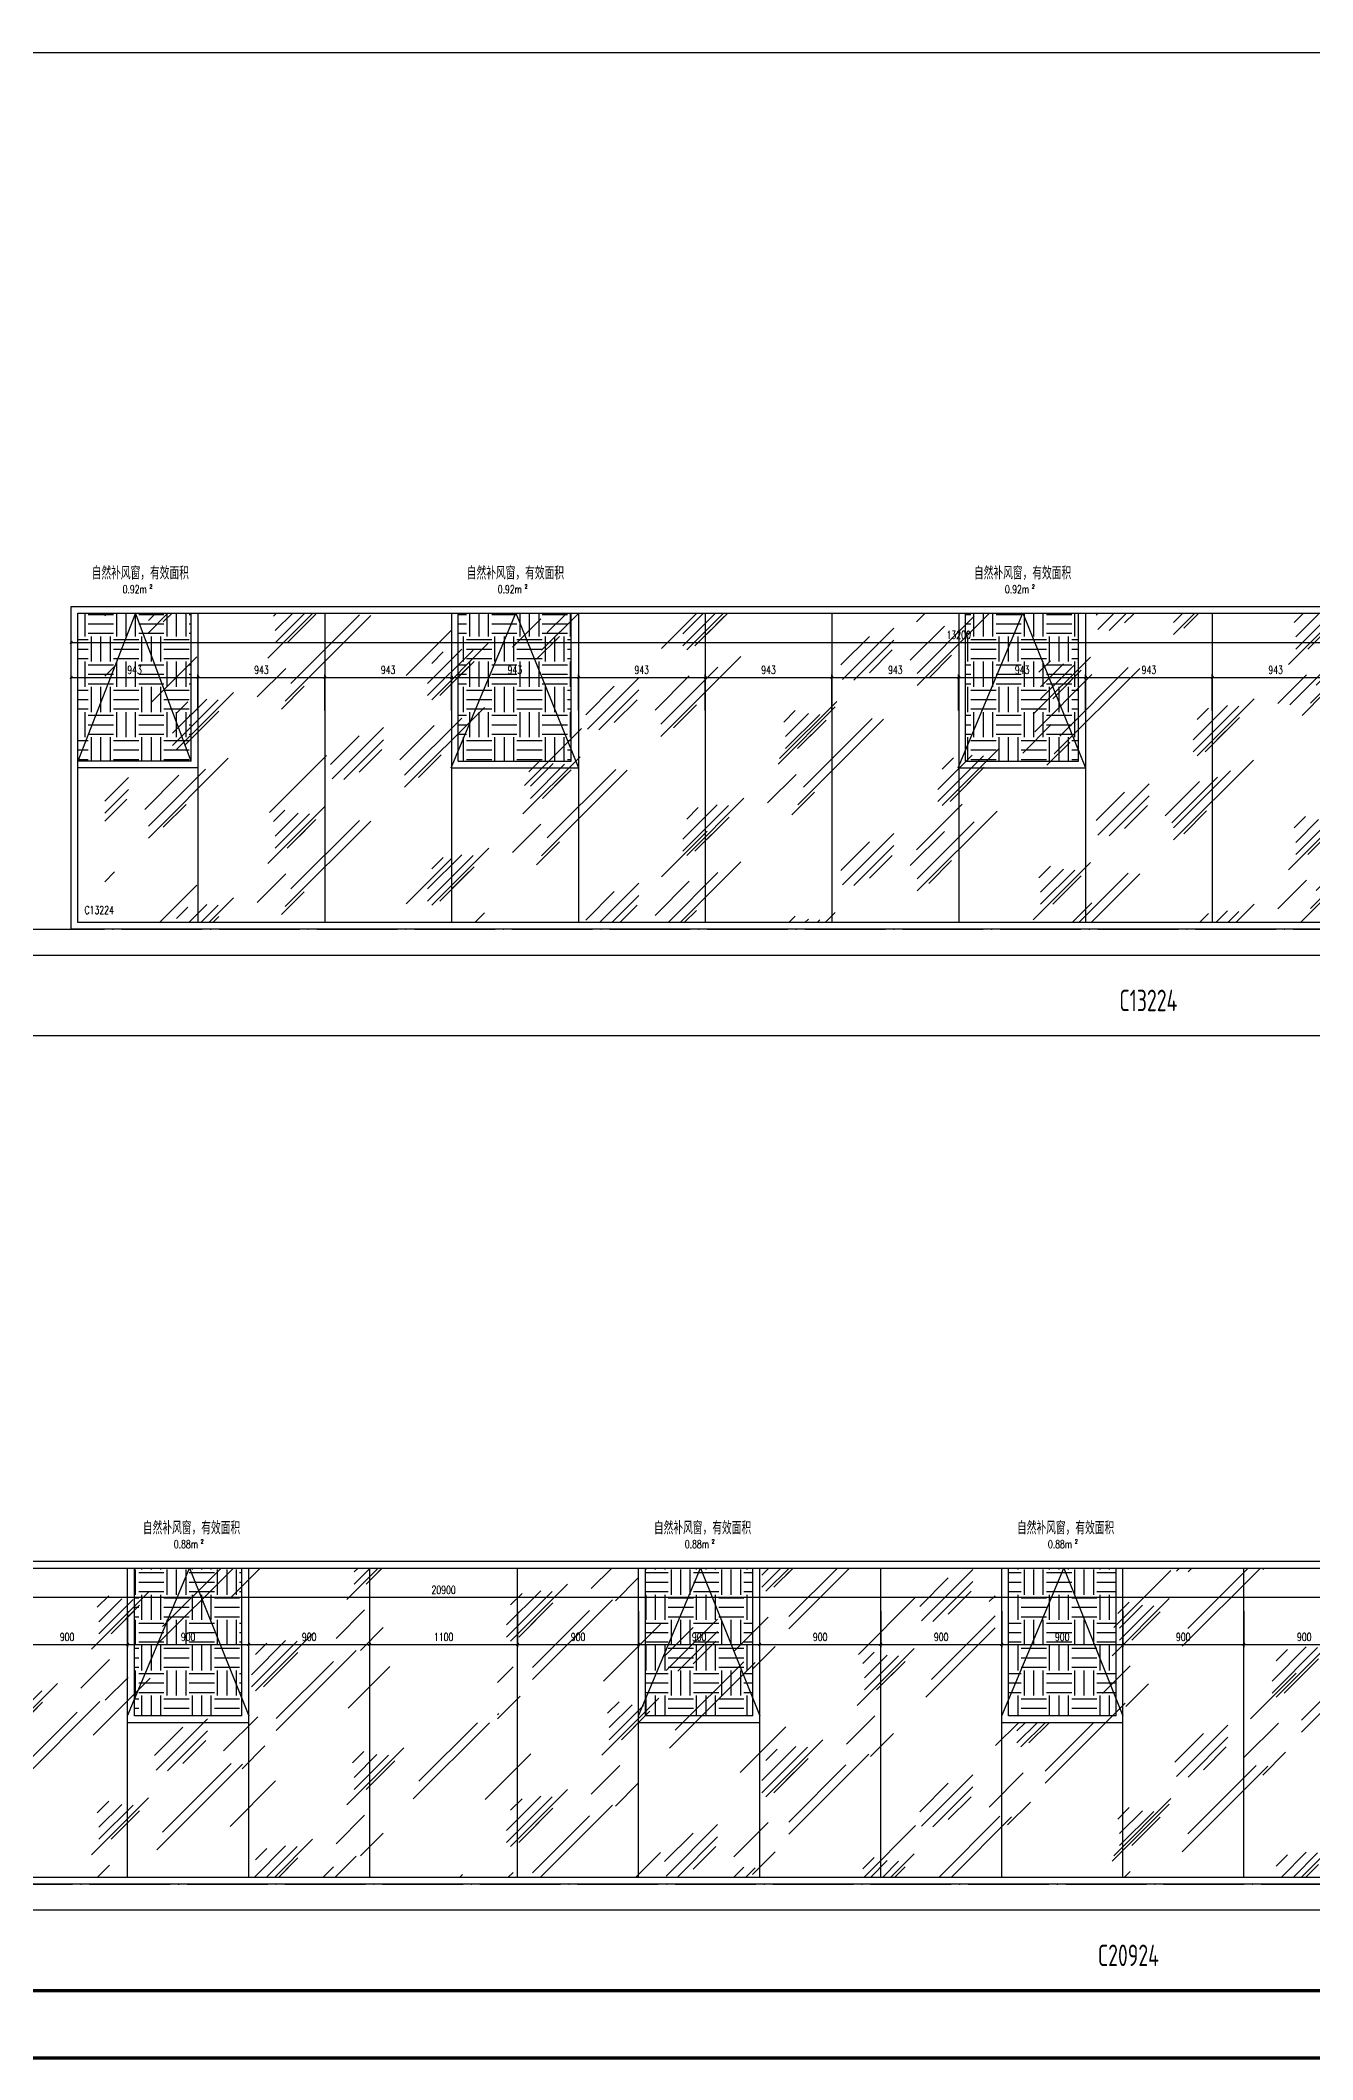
# Model space of a CAD drawing. Extents: x -2377130 to 293730, y -2 to 754590.
# Drawn here: x -1076419 to -1066958, y 421208 to 436221 of the extents above; entities that cross this region are included whole.
import ezdxf
from ezdxf.enums import TextEntityAlignment as Align

# ---------------------------------------------------------------- set-up
doc = ezdxf.new("R2010")
doc.units = 0
doc.header["$LTSCALE"] = 1000
doc.header["$MEASUREMENT"] = 0
doc.linetypes.add('DOTE', pattern=[2.42, 2, -0.2, 0.02, -0.2])
doc.layers.get('Defpoints').update_dxf_attribs({"color": 210})
for name, color, linetype in [('0-cxFrame', 155, 'Continuous'), ('A-AXIS-DOTE', 14, 'DOTE'), ('A-CURTAIN', 134, 'Continuous'), ('A-LIN-V', 9, 'Continuous'), ('A-TEXT', 61, 'Continuous'), ('A-WINDOW', 140, 'Continuous'), ('A-门窗表显示尺寸', 160, 'Continuous'), ('SPACE', 7, 'Continuous'), ('SPACE_HATCH', 8, 'Continuous'), ('参考线', 8, 'Continuous')]:
    doc.layers.add(name, color=color, linetype=linetype)
doc.layers.add('0-cxText', color=131, linetype='Continuous', lineweight=25)
doc.layers.add('A-WALL-HATCH', color=8, linetype='Continuous', lineweight=13)
doc.styles.add('_TCH_SPACE', font='SIMPLEX', dxfattribs={"height": 5, "bigfont": 'GBCBIG'})
doc.styles.add('A-DIM_T3', font='SIMPLEX', dxfattribs={"width": 0.705882, "bigfont": 'GBCBIG'})
doc.styles.add('A-STANDARD', font='SIMPLEX', dxfattribs={"bigfont": 'GBCBIG'})
doc.styles.add('cx_tuming', font='simhei.ttf')
doc.styles.add('cx_tuqian1', font='')
doc.styles.add('EXPO2012', font='@TSSDENG', dxfattribs={"width": 0.7, "bigfont": '@TSSDCHN'})
doc.styles.add('黑体', font='simhei.ttf', dxfattribs={"height": 12})
doc.styles.get('cx_tuqian1').set_extended_font_data('SimSun')
doc.dimstyles.new('A-DIM&&20', dxfattribs={"dimtxt": 59.5, "dimasz": 20, "dimexe": 20, "dimexo": 20, "dimgap": 25.25, "dimtad": 1, "dimdec": 0, "dimzin": 0, "dimdsep": 46, "dimtxsty": 'A-DIM_T3', "dimblk": 'ARCHTICK', "dimcen": 0.09, "dimclrt": 7, "dimazin": 2, "dimtfac": 1, "dimtdec": 0, "dimtix": 1, "dimtmove": 2, "dimatfit": 3, "dimfxl": 0, "dimtolj": 1, "dimtzin": 0, "dimarcsym": 0})
pattern_1 = [(0, (0, 0), (187.5, 187.5), [187.5, -187.5]), (0, (0, 70.31), (187.5, 187.5), [187.5, -187.5]), (0, (0, 140.62), (187.5, 187.5), [187.5, -187.5]), (90, (23.44, 164.06), (-187.5, 187.5), [187.5, -187.5]), (90, (93.75, 164.06), (-187.5, 187.5), [187.5, -187.5]), (90, (164.06, 164.06), (-187.5, 187.5), [187.5, -187.5])]

# ---------------------------------------------------------------- blocks, each defined once
blk = doc.blocks.new('TK22.A1 L(Dragon)')
at = {"layer": '0-cxFrame', "color": 7, "const_width": 0.5}
blk.add_lwpolyline([(0, 0), (-841, 0), (-841, 594), (0, 594)], close=True, dxfattribs=at)
at = {"layer": '0-cxFrame', "const_width": 0.5}
blk.add_lwpolyline([(-80, 10), (-821, 10), (-821, 584), (-80, 584)], close=True, dxfattribs=at)
at = {"style": '黑体', "flags": 4}
blk.add_attdef('图幅', text='', height=3.3, dxfattribs=at).set_placement((-40, 3), align=Align.RIGHT)
at = {"layer": '0-cxText', "flags": 4}
for tag, height, style, p in [('建设单位', 3.5, 'cx_tuming', (-45, 240)), ('项目名称', 3.5, 'cx_tuming', (-45, 210)), ('子项名称', 3.5, 'cx_tuming', (-45, 180)), ('工程编号', 3.3, 'cx_tuqian1', (-35, 165)), ('图名1', 3.5, 'cx_tuming', (-45, 87)), ('图名2', 3.5, 'cx_tuming', (-45, 79)), ('图名3', 3.5, 'cx_tuming', (-45, 71)), ('出图日期', 3.3, 'cx_tuqian1', (-39, 60)), ('专业', 3.3, 'cx_tuqian1', (-55, 52)), ('图号', 3.3, 'cx_tuqian1', (-55, 44)), ('版次', 3.3, 'cx_tuqian1', (-20, 44))]:
    blk.add_attdef(tag, text='', height=height, dxfattribs=dict(at, style=style)).set_placement(p, align=Align.MIDDLE)
at = {"layer": 'Defpoints', "color": 6, "flags": 4}
for tag, height, style, p in [('tufu', 3.3, '黑体', (-12, 12)), ('dwfname', 4, 'cx_tuqian1', (-80, 3))]:
    blk.add_attdef(tag, text='', height=height, dxfattribs=dict(at, style=style)).set_placement(p, align=Align.RIGHT)
blk = doc.blocks.new('_ArchTick')
at = {"color": 0, "linetype": 'ByBlock', "const_width": 0.4}
blk.add_lwpolyline([(-0.5, -0.5), (0.5, 0.5)], dxfattribs=at)
blk = doc.blocks.new('*D235')
at = {"layer": 'A-门窗表显示尺寸', "color": 0, "lineweight": -2}
for p, q in [((161899, 519617), (161899, 519350)), ((182799, 519617), (182799, 519350)), ((161899, 519370), (182799, 519370))]:
    blk.add_line(p, q, dxfattribs=at)
at = {"layer": 'Defpoints', "color": 0}
for p in [(161899, 519637), (182799, 519637), (182799, 519370)]:
    blk.add_point(p, dxfattribs=at)
at = {"layer": 'A-门窗表显示尺寸', "color": 0, "lineweight": -2, "xscale": 20, "yscale": 20, "zscale": 20, "rotation": 180}
blk.add_blockref('_ArchTick', (161899, 519370), dxfattribs=at)
at = {"layer": 'A-门窗表显示尺寸', "color": 0, "lineweight": -2, "xscale": 20, "yscale": 20, "zscale": 20}
blk.add_blockref('_ArchTick', (182799, 519370), dxfattribs=at)
at = {"layer": 'A-门窗表显示尺寸', "color": 7, "insert": (172349, 519425), "char_height": 59.5, "attachment_point": 5, "style": 'A-DIM_T3'}
blk.add_mtext('\\A1;20900', dxfattribs=at)
blk = doc.blocks.new('*D242')
at = {"layer": 'A-门窗表显示尺寸', "color": 0, "lineweight": -2}
for p, q in [((178299, 519267), (178299, 519000)), ((179199, 519267), (179199, 519000)), ((178299, 519020), (179199, 519020))]:
    blk.add_line(p, q, dxfattribs=at)
at = {"layer": 'Defpoints', "color": 0}
for p in [(178299, 519287), (179199, 519287), (179199, 519020)]:
    blk.add_point(p, dxfattribs=at)
at = {"layer": 'A-门窗表显示尺寸', "color": 0, "lineweight": -2, "xscale": 20, "yscale": 20, "zscale": 20, "rotation": 180}
blk.add_blockref('_ArchTick', (178299, 519020), dxfattribs=at)
at = {"layer": 'A-门窗表显示尺寸', "color": 0, "lineweight": -2, "xscale": 20, "yscale": 20, "zscale": 20}
blk.add_blockref('_ArchTick', (179199, 519020), dxfattribs=at)
at = {"layer": 'A-门窗表显示尺寸', "color": 7, "insert": (178749, 519075), "char_height": 59.5, "attachment_point": 5, "style": 'A-DIM_T3'}
blk.add_mtext('\\A1;900', dxfattribs=at)
blk = doc.blocks.new('*D243')
at = {"layer": 'A-门窗表显示尺寸', "color": 0, "lineweight": -2}
for p, q in [((177399, 519267), (177399, 519000)), ((178299, 519267), (178299, 519000)), ((177399, 519020), (178299, 519020))]:
    blk.add_line(p, q, dxfattribs=at)
at = {"layer": 'Defpoints', "color": 0}
for p in [(177399, 519287), (178299, 519287), (178299, 519020)]:
    blk.add_point(p, dxfattribs=at)
at = {"layer": 'A-门窗表显示尺寸', "color": 0, "lineweight": -2, "xscale": 20, "yscale": 20, "zscale": 20, "rotation": 180}
blk.add_blockref('_ArchTick', (177399, 519020), dxfattribs=at)
at = {"layer": 'A-门窗表显示尺寸', "color": 0, "lineweight": -2, "xscale": 20, "yscale": 20, "zscale": 20}
blk.add_blockref('_ArchTick', (178299, 519020), dxfattribs=at)
at = {"layer": 'A-门窗表显示尺寸', "color": 7, "insert": (177849, 519075), "char_height": 59.5, "attachment_point": 5, "style": 'A-DIM_T3'}
blk.add_mtext('\\A1;900', dxfattribs=at)
blk = doc.blocks.new('*D244')
at = {"layer": 'A-门窗表显示尺寸', "color": 0, "lineweight": -2}
for p, q in [((176499, 519267), (176499, 519000)), ((177399, 519267), (177399, 519000)), ((176499, 519020), (177399, 519020))]:
    blk.add_line(p, q, dxfattribs=at)
at = {"layer": 'Defpoints', "color": 0}
for p in [(176499, 519287), (177399, 519287), (177399, 519020)]:
    blk.add_point(p, dxfattribs=at)
at = {"layer": 'A-门窗表显示尺寸', "color": 0, "lineweight": -2, "xscale": 20, "yscale": 20, "zscale": 20, "rotation": 180}
blk.add_blockref('_ArchTick', (176499, 519020), dxfattribs=at)
at = {"layer": 'A-门窗表显示尺寸', "color": 0, "lineweight": -2, "xscale": 20, "yscale": 20, "zscale": 20}
blk.add_blockref('_ArchTick', (177399, 519020), dxfattribs=at)
at = {"layer": 'A-门窗表显示尺寸', "color": 7, "insert": (176949, 519075), "char_height": 59.5, "attachment_point": 5, "style": 'A-DIM_T3'}
blk.add_mtext('\\A1;900', dxfattribs=at)
blk = doc.blocks.new('*D245')
at = {"layer": 'A-门窗表显示尺寸', "color": 0, "lineweight": -2}
for p, q in [((175599, 519267), (175599, 519000)), ((176499, 519267), (176499, 519000)), ((175599, 519020), (176499, 519020))]:
    blk.add_line(p, q, dxfattribs=at)
at = {"layer": 'Defpoints', "color": 0}
for p in [(175599, 519287), (176499, 519287), (176499, 519020)]:
    blk.add_point(p, dxfattribs=at)
at = {"layer": 'A-门窗表显示尺寸', "color": 0, "lineweight": -2, "xscale": 20, "yscale": 20, "zscale": 20, "rotation": 180}
blk.add_blockref('_ArchTick', (175599, 519020), dxfattribs=at)
at = {"layer": 'A-门窗表显示尺寸', "color": 0, "lineweight": -2, "xscale": 20, "yscale": 20, "zscale": 20}
blk.add_blockref('_ArchTick', (176499, 519020), dxfattribs=at)
at = {"layer": 'A-门窗表显示尺寸', "color": 7, "insert": (176049, 519075), "char_height": 59.5, "attachment_point": 5, "style": 'A-DIM_T3'}
blk.add_mtext('\\A1;900', dxfattribs=at)
blk = doc.blocks.new('*D246')
at = {"layer": 'A-门窗表显示尺寸', "color": 0, "lineweight": -2}
for p, q in [((174699, 519267), (174699, 519000)), ((175599, 519267), (175599, 519000)), ((174699, 519020), (175599, 519020))]:
    blk.add_line(p, q, dxfattribs=at)
at = {"layer": 'Defpoints', "color": 0}
for p in [(174699, 519287), (175599, 519287), (175599, 519020)]:
    blk.add_point(p, dxfattribs=at)
at = {"layer": 'A-门窗表显示尺寸', "color": 0, "lineweight": -2, "xscale": 20, "yscale": 20, "zscale": 20, "rotation": 180}
blk.add_blockref('_ArchTick', (174699, 519020), dxfattribs=at)
at = {"layer": 'A-门窗表显示尺寸', "color": 0, "lineweight": -2, "xscale": 20, "yscale": 20, "zscale": 20}
blk.add_blockref('_ArchTick', (175599, 519020), dxfattribs=at)
at = {"layer": 'A-门窗表显示尺寸', "color": 7, "insert": (175149, 519075), "char_height": 59.5, "attachment_point": 5, "style": 'A-DIM_T3'}
blk.add_mtext('\\A1;900', dxfattribs=at)
blk = doc.blocks.new('*D247')
at = {"layer": 'A-门窗表显示尺寸', "color": 0, "lineweight": -2}
for p, q in [((173799, 519267), (173799, 519000)), ((174699, 519267), (174699, 519000)), ((173799, 519020), (174699, 519020))]:
    blk.add_line(p, q, dxfattribs=at)
at = {"layer": 'Defpoints', "color": 0}
for p in [(173799, 519287), (174699, 519287), (174699, 519020)]:
    blk.add_point(p, dxfattribs=at)
at = {"layer": 'A-门窗表显示尺寸', "color": 0, "lineweight": -2, "xscale": 20, "yscale": 20, "zscale": 20, "rotation": 180}
blk.add_blockref('_ArchTick', (173799, 519020), dxfattribs=at)
at = {"layer": 'A-门窗表显示尺寸', "color": 0, "lineweight": -2, "xscale": 20, "yscale": 20, "zscale": 20}
blk.add_blockref('_ArchTick', (174699, 519020), dxfattribs=at)
at = {"layer": 'A-门窗表显示尺寸', "color": 7, "insert": (174249, 519075), "char_height": 59.5, "attachment_point": 5, "style": 'A-DIM_T3'}
blk.add_mtext('\\A1;900', dxfattribs=at)
blk = doc.blocks.new('*D248')
at = {"layer": 'A-门窗表显示尺寸', "color": 0, "lineweight": -2}
for p, q in [((172899, 519267), (172899, 519000)), ((173799, 519267), (173799, 519000)), ((172899, 519020), (173799, 519020))]:
    blk.add_line(p, q, dxfattribs=at)
at = {"layer": 'Defpoints', "color": 0}
for p in [(172899, 519287), (173799, 519287), (173799, 519020)]:
    blk.add_point(p, dxfattribs=at)
at = {"layer": 'A-门窗表显示尺寸', "color": 0, "lineweight": -2, "xscale": 20, "yscale": 20, "zscale": 20, "rotation": 180}
blk.add_blockref('_ArchTick', (172899, 519020), dxfattribs=at)
at = {"layer": 'A-门窗表显示尺寸', "color": 0, "lineweight": -2, "xscale": 20, "yscale": 20, "zscale": 20}
blk.add_blockref('_ArchTick', (173799, 519020), dxfattribs=at)
at = {"layer": 'A-门窗表显示尺寸', "color": 7, "insert": (173349, 519075), "char_height": 59.5, "attachment_point": 5, "style": 'A-DIM_T3'}
blk.add_mtext('\\A1;900', dxfattribs=at)
blk = doc.blocks.new('*D249')
at = {"layer": 'A-门窗表显示尺寸', "color": 0, "lineweight": -2}
for p, q in [((171799, 519267), (171799, 519000)), ((172899, 519267), (172899, 519000)), ((171799, 519020), (172899, 519020))]:
    blk.add_line(p, q, dxfattribs=at)
at = {"layer": 'Defpoints', "color": 0}
for p in [(171799, 519287), (172899, 519287), (172899, 519020)]:
    blk.add_point(p, dxfattribs=at)
at = {"layer": 'A-门窗表显示尺寸', "color": 0, "lineweight": -2, "xscale": 20, "yscale": 20, "zscale": 20, "rotation": 180}
blk.add_blockref('_ArchTick', (171799, 519020), dxfattribs=at)
at = {"layer": 'A-门窗表显示尺寸', "color": 0, "lineweight": -2, "xscale": 20, "yscale": 20, "zscale": 20}
blk.add_blockref('_ArchTick', (172899, 519020), dxfattribs=at)
at = {"layer": 'A-门窗表显示尺寸', "color": 7, "insert": (172349, 519075), "char_height": 59.5, "attachment_point": 5, "style": 'A-DIM_T3'}
blk.add_mtext('\\A1;1100', dxfattribs=at)
blk = doc.blocks.new('*D250')
at = {"layer": 'A-门窗表显示尺寸', "color": 0, "lineweight": -2}
for p, q in [((170899, 519267), (170899, 519000)), ((171799, 519267), (171799, 519000)), ((170899, 519020), (171799, 519020))]:
    blk.add_line(p, q, dxfattribs=at)
at = {"layer": 'Defpoints', "color": 0}
for p in [(170899, 519287), (171799, 519287), (171799, 519020)]:
    blk.add_point(p, dxfattribs=at)
at = {"layer": 'A-门窗表显示尺寸', "color": 0, "lineweight": -2, "xscale": 20, "yscale": 20, "zscale": 20, "rotation": 180}
blk.add_blockref('_ArchTick', (170899, 519020), dxfattribs=at)
at = {"layer": 'A-门窗表显示尺寸', "color": 0, "lineweight": -2, "xscale": 20, "yscale": 20, "zscale": 20}
blk.add_blockref('_ArchTick', (171799, 519020), dxfattribs=at)
at = {"layer": 'A-门窗表显示尺寸', "color": 7, "insert": (171349, 519075), "char_height": 59.5, "attachment_point": 5, "style": 'A-DIM_T3'}
blk.add_mtext('\\A1;900', dxfattribs=at)
blk = doc.blocks.new('*D251')
at = {"layer": 'A-门窗表显示尺寸', "color": 0, "lineweight": -2}
for p, q in [((169999, 519267), (169999, 519000)), ((170899, 519267), (170899, 519000)), ((169999, 519020), (170899, 519020))]:
    blk.add_line(p, q, dxfattribs=at)
at = {"layer": 'Defpoints', "color": 0}
for p in [(169999, 519287), (170899, 519287), (170899, 519020)]:
    blk.add_point(p, dxfattribs=at)
at = {"layer": 'A-门窗表显示尺寸', "color": 0, "lineweight": -2, "xscale": 20, "yscale": 20, "zscale": 20, "rotation": 180}
blk.add_blockref('_ArchTick', (169999, 519020), dxfattribs=at)
at = {"layer": 'A-门窗表显示尺寸', "color": 0, "lineweight": -2, "xscale": 20, "yscale": 20, "zscale": 20}
blk.add_blockref('_ArchTick', (170899, 519020), dxfattribs=at)
at = {"layer": 'A-门窗表显示尺寸', "color": 7, "insert": (170449, 519075), "char_height": 59.5, "attachment_point": 5, "style": 'A-DIM_T3'}
blk.add_mtext('\\A1;900', dxfattribs=at)
blk = doc.blocks.new('*D252')
at = {"layer": 'A-门窗表显示尺寸', "color": 0, "lineweight": -2}
for p, q in [((169099, 519267), (169099, 519000)), ((169999, 519267), (169999, 519000)), ((169099, 519020), (169999, 519020))]:
    blk.add_line(p, q, dxfattribs=at)
at = {"layer": 'Defpoints', "color": 0}
for p in [(169099, 519287), (169999, 519287), (169999, 519020)]:
    blk.add_point(p, dxfattribs=at)
at = {"layer": 'A-门窗表显示尺寸', "color": 0, "lineweight": -2, "xscale": 20, "yscale": 20, "zscale": 20, "rotation": 180}
blk.add_blockref('_ArchTick', (169099, 519020), dxfattribs=at)
at = {"layer": 'A-门窗表显示尺寸', "color": 0, "lineweight": -2, "xscale": 20, "yscale": 20, "zscale": 20}
blk.add_blockref('_ArchTick', (169999, 519020), dxfattribs=at)
at = {"layer": 'A-门窗表显示尺寸', "color": 7, "insert": (169549, 519075), "char_height": 59.5, "attachment_point": 5, "style": 'A-DIM_T3'}
blk.add_mtext('\\A1;900', dxfattribs=at)
blk = doc.blocks.new('*D217')
at = {"layer": 'A-门窗表显示尺寸', "color": 0, "lineweight": -2}
for p, q in [((88599, 519123), (88599, 519390)), ((88599, 519370), (101799, 519370)), ((101799, 519123), (101799, 519390))]:
    blk.add_line(p, q, dxfattribs=at)
at = {"layer": 'Defpoints', "color": 0}
for p in [(101799, 519370), (88599, 519103), (101799, 519103)]:
    blk.add_point(p, dxfattribs=at)
at = {"layer": 'A-门窗表显示尺寸', "color": 0, "lineweight": -2, "xscale": 20, "yscale": 20, "zscale": 20, "rotation": 180}
blk.add_blockref('_ArchTick', (88599, 519370), dxfattribs=at)
at = {"layer": 'A-门窗表显示尺寸', "color": 0, "lineweight": -2, "xscale": 20, "yscale": 20, "zscale": 20}
blk.add_blockref('_ArchTick', (101799, 519370), dxfattribs=at)
at = {"layer": 'A-门窗表显示尺寸', "color": 7, "insert": (95199, 519425), "char_height": 59.5, "attachment_point": 5, "style": 'A-DIM_T3'}
blk.add_mtext('\\A1;13200', dxfattribs=at)
blk = doc.blocks.new('*D223')
at = {"layer": 'A-门窗表显示尺寸', "color": 0, "lineweight": -2}
for p, q in [((97085, 518863), (97085, 519130)), ((97085, 519110), (98028, 519110)), ((98028, 518863), (98028, 519130))]:
    blk.add_line(p, q, dxfattribs=at)
at = {"layer": 'Defpoints', "color": 0}
for p in [(98028, 519110), (97085, 518843), (98028, 518843)]:
    blk.add_point(p, dxfattribs=at)
at = {"layer": 'A-门窗表显示尺寸', "color": 0, "lineweight": -2, "xscale": 20, "yscale": 20, "zscale": 20, "rotation": 180}
blk.add_blockref('_ArchTick', (97085, 519110), dxfattribs=at)
at = {"layer": 'A-门窗表显示尺寸', "color": 0, "lineweight": -2, "xscale": 20, "yscale": 20, "zscale": 20}
blk.add_blockref('_ArchTick', (98028, 519110), dxfattribs=at)
at = {"layer": 'A-门窗表显示尺寸', "color": 7, "insert": (97556, 519165), "char_height": 59.5, "attachment_point": 5, "style": 'A-DIM_T3'}
blk.add_mtext('\\A1;943', dxfattribs=at)
blk = doc.blocks.new('*D224')
at = {"layer": 'A-门窗表显示尺寸', "color": 0, "lineweight": -2}
for p, q in [((96142, 518863), (96142, 519130)), ((96142, 519110), (97085, 519110)), ((97085, 518863), (97085, 519130))]:
    blk.add_line(p, q, dxfattribs=at)
at = {"layer": 'Defpoints', "color": 0}
for p in [(97085, 519110), (96142, 518843), (97085, 518843)]:
    blk.add_point(p, dxfattribs=at)
at = {"layer": 'A-门窗表显示尺寸', "color": 0, "lineweight": -2, "xscale": 20, "yscale": 20, "zscale": 20, "rotation": 180}
blk.add_blockref('_ArchTick', (96142, 519110), dxfattribs=at)
at = {"layer": 'A-门窗表显示尺寸', "color": 0, "lineweight": -2, "xscale": 20, "yscale": 20, "zscale": 20}
blk.add_blockref('_ArchTick', (97085, 519110), dxfattribs=at)
at = {"layer": 'A-门窗表显示尺寸', "color": 7, "insert": (96614, 519165), "char_height": 59.5, "attachment_point": 5, "style": 'A-DIM_T3'}
blk.add_mtext('\\A1;943', dxfattribs=at)
blk = doc.blocks.new('*D225')
at = {"layer": 'A-门窗表显示尺寸', "color": 0, "lineweight": -2}
for p, q in [((95199, 518863), (95199, 519130)), ((95199, 519110), (96142, 519110)), ((96142, 518863), (96142, 519130))]:
    blk.add_line(p, q, dxfattribs=at)
at = {"layer": 'Defpoints', "color": 0}
for p in [(96142, 519110), (95199, 518843), (96142, 518843)]:
    blk.add_point(p, dxfattribs=at)
at = {"layer": 'A-门窗表显示尺寸', "color": 0, "lineweight": -2, "xscale": 20, "yscale": 20, "zscale": 20, "rotation": 180}
blk.add_blockref('_ArchTick', (95199, 519110), dxfattribs=at)
at = {"layer": 'A-门窗表显示尺寸', "color": 0, "lineweight": -2, "xscale": 20, "yscale": 20, "zscale": 20}
blk.add_blockref('_ArchTick', (96142, 519110), dxfattribs=at)
at = {"layer": 'A-门窗表显示尺寸', "color": 7, "insert": (95671, 519165), "char_height": 59.5, "attachment_point": 5, "style": 'A-DIM_T3'}
blk.add_mtext('\\A1;943', dxfattribs=at)
blk = doc.blocks.new('*D226')
at = {"layer": 'A-门窗表显示尺寸', "color": 0, "lineweight": -2}
for p, q in [((94256, 518863), (94256, 519130)), ((94256, 519110), (95199, 519110)), ((95199, 518863), (95199, 519130))]:
    blk.add_line(p, q, dxfattribs=at)
at = {"layer": 'Defpoints', "color": 0}
for p in [(95199, 519110), (94256, 518843), (95199, 518843)]:
    blk.add_point(p, dxfattribs=at)
at = {"layer": 'A-门窗表显示尺寸', "color": 0, "lineweight": -2, "xscale": 20, "yscale": 20, "zscale": 20, "rotation": 180}
blk.add_blockref('_ArchTick', (94256, 519110), dxfattribs=at)
at = {"layer": 'A-门窗表显示尺寸', "color": 0, "lineweight": -2, "xscale": 20, "yscale": 20, "zscale": 20}
blk.add_blockref('_ArchTick', (95199, 519110), dxfattribs=at)
at = {"layer": 'A-门窗表显示尺寸', "color": 7, "insert": (94728, 519165), "char_height": 59.5, "attachment_point": 5, "style": 'A-DIM_T3'}
blk.add_mtext('\\A1;943', dxfattribs=at)
blk = doc.blocks.new('*D227')
at = {"layer": 'A-门窗表显示尺寸', "color": 0, "lineweight": -2}
for p, q in [((93314, 518863), (93314, 519130)), ((93314, 519110), (94256, 519110)), ((94256, 518863), (94256, 519130))]:
    blk.add_line(p, q, dxfattribs=at)
at = {"layer": 'Defpoints', "color": 0}
for p in [(94256, 519110), (93314, 518843), (94256, 518843)]:
    blk.add_point(p, dxfattribs=at)
at = {"layer": 'A-门窗表显示尺寸', "color": 0, "lineweight": -2, "xscale": 20, "yscale": 20, "zscale": 20, "rotation": 180}
blk.add_blockref('_ArchTick', (93314, 519110), dxfattribs=at)
at = {"layer": 'A-门窗表显示尺寸', "color": 0, "lineweight": -2, "xscale": 20, "yscale": 20, "zscale": 20}
blk.add_blockref('_ArchTick', (94256, 519110), dxfattribs=at)
at = {"layer": 'A-门窗表显示尺寸', "color": 7, "insert": (93785, 519165), "char_height": 59.5, "attachment_point": 5, "style": 'A-DIM_T3'}
blk.add_mtext('\\A1;943', dxfattribs=at)
blk = doc.blocks.new('*D228')
at = {"layer": 'A-门窗表显示尺寸', "color": 0, "lineweight": -2}
for p, q in [((92371, 518863), (92371, 519130)), ((92371, 519110), (93314, 519110)), ((93314, 518863), (93314, 519130))]:
    blk.add_line(p, q, dxfattribs=at)
at = {"layer": 'Defpoints', "color": 0}
for p in [(93314, 519110), (92371, 518843), (93314, 518843)]:
    blk.add_point(p, dxfattribs=at)
at = {"layer": 'A-门窗表显示尺寸', "color": 0, "lineweight": -2, "xscale": 20, "yscale": 20, "zscale": 20, "rotation": 180}
blk.add_blockref('_ArchTick', (92371, 519110), dxfattribs=at)
at = {"layer": 'A-门窗表显示尺寸', "color": 0, "lineweight": -2, "xscale": 20, "yscale": 20, "zscale": 20}
blk.add_blockref('_ArchTick', (93314, 519110), dxfattribs=at)
at = {"layer": 'A-门窗表显示尺寸', "color": 7, "insert": (92842, 519165), "char_height": 59.5, "attachment_point": 5, "style": 'A-DIM_T3'}
blk.add_mtext('\\A1;943', dxfattribs=at)
blk = doc.blocks.new('*D229')
at = {"layer": 'A-门窗表显示尺寸', "color": 0, "lineweight": -2}
for p, q in [((91428, 518863), (91428, 519130)), ((91428, 519110), (92371, 519110)), ((92371, 518863), (92371, 519130))]:
    blk.add_line(p, q, dxfattribs=at)
at = {"layer": 'Defpoints', "color": 0}
for p in [(92371, 519110), (91428, 518843), (92371, 518843)]:
    blk.add_point(p, dxfattribs=at)
at = {"layer": 'A-门窗表显示尺寸', "color": 0, "lineweight": -2, "xscale": 20, "yscale": 20, "zscale": 20, "rotation": 180}
blk.add_blockref('_ArchTick', (91428, 519110), dxfattribs=at)
at = {"layer": 'A-门窗表显示尺寸', "color": 0, "lineweight": -2, "xscale": 20, "yscale": 20, "zscale": 20}
blk.add_blockref('_ArchTick', (92371, 519110), dxfattribs=at)
at = {"layer": 'A-门窗表显示尺寸', "color": 7, "insert": (91899, 519165), "char_height": 59.5, "attachment_point": 5, "style": 'A-DIM_T3'}
blk.add_mtext('\\A1;943', dxfattribs=at)
blk = doc.blocks.new('*D230')
at = {"layer": 'A-门窗表显示尺寸', "color": 0, "lineweight": -2}
for p, q in [((90485, 518863), (90485, 519130)), ((90485, 519110), (91428, 519110)), ((91428, 518863), (91428, 519130))]:
    blk.add_line(p, q, dxfattribs=at)
at = {"layer": 'Defpoints', "color": 0}
for p in [(91428, 519110), (90485, 518843), (91428, 518843)]:
    blk.add_point(p, dxfattribs=at)
at = {"layer": 'A-门窗表显示尺寸', "color": 0, "lineweight": -2, "xscale": 20, "yscale": 20, "zscale": 20, "rotation": 180}
blk.add_blockref('_ArchTick', (90485, 519110), dxfattribs=at)
at = {"layer": 'A-门窗表显示尺寸', "color": 0, "lineweight": -2, "xscale": 20, "yscale": 20, "zscale": 20}
blk.add_blockref('_ArchTick', (91428, 519110), dxfattribs=at)
at = {"layer": 'A-门窗表显示尺寸', "color": 7, "insert": (90956, 519165), "char_height": 59.5, "attachment_point": 5, "style": 'A-DIM_T3'}
blk.add_mtext('\\A1;943', dxfattribs=at)
blk = doc.blocks.new('*D231')
at = {"layer": 'A-门窗表显示尺寸', "color": 0, "lineweight": -2}
for p, q in [((89542, 518863), (89542, 519130)), ((89542, 519110), (90485, 519110)), ((90485, 518863), (90485, 519130))]:
    blk.add_line(p, q, dxfattribs=at)
at = {"layer": 'Defpoints', "color": 0}
for p in [(90485, 519110), (89542, 518843), (90485, 518843)]:
    blk.add_point(p, dxfattribs=at)
at = {"layer": 'A-门窗表显示尺寸', "color": 0, "lineweight": -2, "xscale": 20, "yscale": 20, "zscale": 20, "rotation": 180}
blk.add_blockref('_ArchTick', (89542, 519110), dxfattribs=at)
at = {"layer": 'A-门窗表显示尺寸', "color": 0, "lineweight": -2, "xscale": 20, "yscale": 20, "zscale": 20}
blk.add_blockref('_ArchTick', (90485, 519110), dxfattribs=at)
at = {"layer": 'A-门窗表显示尺寸', "color": 7, "insert": (90014, 519165), "char_height": 59.5, "attachment_point": 5, "style": 'A-DIM_T3'}
blk.add_mtext('\\A1;943', dxfattribs=at)
blk = doc.blocks.new('*D232')
at = {"layer": 'A-门窗表显示尺寸', "color": 0, "lineweight": -2}
for p, q in [((88599, 518863), (88599, 519130)), ((88599, 519110), (89542, 519110)), ((89542, 518863), (89542, 519130))]:
    blk.add_line(p, q, dxfattribs=at)
at = {"layer": 'Defpoints', "color": 0}
for p in [(89542, 519110), (88599, 518843), (89542, 518843)]:
    blk.add_point(p, dxfattribs=at)
at = {"layer": 'A-门窗表显示尺寸', "color": 0, "lineweight": -2, "xscale": 20, "yscale": 20, "zscale": 20, "rotation": 180}
blk.add_blockref('_ArchTick', (88599, 519110), dxfattribs=at)
at = {"layer": 'A-门窗表显示尺寸', "color": 0, "lineweight": -2, "xscale": 20, "yscale": 20, "zscale": 20}
blk.add_blockref('_ArchTick', (89542, 519110), dxfattribs=at)
at = {"layer": 'A-门窗表显示尺寸', "color": 7, "insert": (89071, 519165), "char_height": 59.5, "attachment_point": 5, "style": 'A-DIM_T3'}
blk.add_mtext('\\A1;943', dxfattribs=at)
blk = doc.blocks.new('C21024-M')
at = {"layer": 'SPACE', "color": 1, "style": '_TCH_SPACE'}
for p in [(170112.5, 519837.5), (170112.5, 519837.5), (173912.5, 519837.5), (173912.5, 519837.5), (176612.5, 519837.5), (176612.5, 519837.5)]:
    blk.add_text('自然补风窗，有效面积', height=96.45, dxfattribs=at).set_placement(p)
at = {"layer": 'SPACE', "color": 1, "style": '_TCH_SPACE', "width": 0.705882}
for s, height, p in [('0.88m', 59.5, (170342.7, 519735.1)), ('0.88m', 59.5, (170342.7, 519735.1)), ('2', 29.8, (170542.7, 519770.1)), ('2', 29.8, (170542.7, 519770.1)), ('0.88m', 59.5, (174142.7, 519735.1)), ('0.88m', 59.5, (174142.7, 519735.1)), ('2', 29.8, (174342.7, 519770.1)), ('2', 29.8, (174342.7, 519770.1)), ('0.88m', 59.5, (176842.7, 519735.1)), ('0.88m', 59.5, (176842.7, 519735.1)), ('2', 29.8, (177042.7, 519770.1)), ('2', 29.8, (177042.7, 519770.1))]:
    blk.add_text(s, height=height, dxfattribs=at).set_placement(p)
blk.add_wipeout([(161899.3, 517237.5), (182799.3, 517237.5), (182799.3, 519637.5), (161899.3, 519637.5)]).dxf.layer = '参考线'
at = {"layer": 'A-WALL-HATCH'}
h = blk.add_hatch(dxfattribs=at)
h.set_pattern_fill('玻璃2', color=256, scale=100, angle=180)
h.set_pattern_definition([(45, (1568211.1, 60), (0, 1527.35065), [600, -360, 600, -360, 240, -523.2816]), (45, (1568181.1, 90), (0, 1527.35065), [480, -600, 360, -360, 420, -463.2816]), (45, (1568181.1, 180), (0, 1527.35065), [360, -720, 240, -360, 540, -463.2816]), (45, (1568271.1, 90), (0, 1527.35065), [360, -720, 300, -1303.2815]), (45, (1568361.1, 180), (0, 1527.35065), [180, -900, 120, -1483.2815]), (45, (1568211.1, 330), (0, 1527.35065), [120, -900, 120, -480, 300, -763.2816]), (45, (1568751.1, 240), (0, 1527.35065), [600, -900, 720, -475.2816]), (45, (1568751.1, 150), (0, 1527.35065), [840, -600, 900, -355.2816]), (45, (1568901.1, 270), (0, -1697.0563), [600, -840, 480, -763.2816]), (45, (1568811.1, 450), (0, 1527.35065), [300, -1200, 360, -823.2816]), (45, (1568991.1, 360), (0, 1527.35065), [240, -1200, 240, -1003.2815])])
h.paths.add_polyline_path([(182749.3, 517287.5), (161949.3, 517287.5), (161949.3, 518437.5), (162849.3, 518437.5), (162849.3, 519587.5), (167449.3, 519587.5), (167449.3, 518437.5), (168249.3, 518437.5), (168249.3, 519587.5), (171949.3, 519587.5), (171949.3, 518437.5), (172749.3, 518437.5), (172749.3, 519587.5), (176449.3, 519587.5), (176449.3, 518437.5), (177249.3, 518437.5), (177249.3, 519587.5), (181849.3, 519587.5), (181849.3, 518437.5), (182749.3, 518437.5)])
at = {"layer": 'SPACE_HATCH'}
h = blk.add_hatch(dxfattribs=at)
h.set_pattern_fill('土壤', color=1, scale=50, style=0)
h.set_pattern_definition(pattern_1)
h.paths.add_polyline_path([(170849.3, 518487.5), (170049.3, 518487.5), (170049.3, 519587.5), (170849.3, 519587.5)])
h = blk.add_hatch(dxfattribs=at)
h.set_pattern_fill('土壤', color=1, scale=50, style=0)
h.set_pattern_definition(pattern_1)
h.paths.add_polyline_path([(170849.3, 518487.5), (170049.3, 518487.5), (170049.3, 519587.5), (170849.3, 519587.5)])
h = blk.add_hatch(dxfattribs=at)
h.set_pattern_fill('土壤', color=1, scale=50, style=0)
h.set_pattern_definition(pattern_1)
h.paths.add_polyline_path([(174649.3, 518487.5), (173849.3, 518487.5), (173849.3, 519587.5), (174649.3, 519587.5)])
h = blk.add_hatch(dxfattribs=at)
h.set_pattern_fill('土壤', color=1, scale=50, style=0)
h.set_pattern_definition(pattern_1)
h.paths.add_polyline_path([(174649.3, 518487.5), (173849.3, 518487.5), (173849.3, 519587.5), (174649.3, 519587.5)])
h = blk.add_hatch(dxfattribs=at)
h.set_pattern_fill('土壤', color=1, scale=50, style=0)
h.set_pattern_definition(pattern_1)
h.paths.add_polyline_path([(177349.3, 518487.5), (176549.3, 518487.5), (176549.3, 519587.5), (177349.3, 519587.5)])
h = blk.add_hatch(dxfattribs=at)
h.set_pattern_fill('土壤', color=1, scale=50, style=0)
h.set_pattern_definition(pattern_1)
h.paths.add_polyline_path([(177349.3, 518487.5), (176549.3, 518487.5), (176549.3, 519587.5), (177349.3, 519587.5)])
at = {"layer": 'A-WINDOW'}
for p, q in [((169999.3, 517287.5), (169999.3, 519587.5)), ((170049.3, 518487.5), (170049.3, 519587.5)), ((170849.3, 518487.5), (170849.3, 519587.5)), ((170899.3, 517287.5), (170899.3, 519587.5)), ((171799.3, 517287.5), (171799.3, 519587.5)), ((172899.3, 517287.5), (172899.3, 519587.5)), ((173799.3, 517287.5), (173799.3, 519587.5)), ((173849.3, 518487.5), (173849.3, 519587.5)), ((174649.3, 518487.5), (174649.3, 519587.5)), ((174699.3, 517287.5), (174699.3, 519587.5)), ((175599.3, 517287.5), (175599.3, 519587.5)), ((176499.3, 517287.5), (176499.3, 519587.5)), ((176549.3, 518487.5), (176549.3, 519587.5)), ((177349.3, 518487.5), (177349.3, 519587.5)), ((177399.3, 517287.5), (177399.3, 519587.5)), ((178299.3, 517287.5), (178299.3, 519587.5)), ((170899.3, 518437.5), (169999.3, 518437.5)), ((170849.3, 518487.5), (170049.3, 518487.5)), ((174699.3, 518437.5), (173799.3, 518437.5)), ((174649.3, 518487.5), (173849.3, 518487.5)), ((177399.3, 518437.5), (176499.3, 518437.5)), ((177349.3, 518487.5), (176549.3, 518487.5))]:
    blk.add_line(p, q, dxfattribs=at)
for points in [[(182799.3, 517237.5), (161899.3, 517237.5), (161899.3, 519637.5), (182799.3, 519637.5)], [(182749.3, 517287.5), (161949.3, 517287.5), (161949.3, 519587.5), (182749.3, 519587.5)]]:
    blk.add_lwpolyline(points, close=True, dxfattribs=at)
for points in [[(169999.3, 518487.5), (170460, 519587.5), (170899.3, 518487.5)], [(173799.3, 518487.5), (174260, 519587.5), (174699.3, 518487.5)], [(176499.3, 518487.5), (176960, 519587.5), (177399.3, 518487.5)]]:
    blk.add_lwpolyline(points, dxfattribs=at)
at = {"layer": 'A-门窗表显示尺寸'}
for p1, p2, picture, middle in [((161899.3, 519637.5), (182799.3, 519637.5), '*D235', (172349.3, 519425)), ((169099.3, 519287.5), (169999.3, 519287.5), '*D252', (169549.3, 519075)), ((169999.3, 519287.5), (170899.3, 519287.5), '*D251', (170449.3, 519075)), ((170899.3, 519287.5), (171799.3, 519287.5), '*D250', (171349.3, 519075)), ((171799.3, 519287.5), (172899.3, 519287.5), '*D249', (172349.3, 519075)), ((172899.3, 519287.5), (173799.3, 519287.5), '*D248', (173349.3, 519075)), ((173799.3, 519287.5), (174699.3, 519287.5), '*D247', (174249.3, 519075)), ((174699.3, 519287.5), (175599.3, 519287.5), '*D246', (175149.3, 519075)), ((175599.3, 519287.5), (176499.3, 519287.5), '*D245', (176049.3, 519075)), ((176499.3, 519287.5), (177399.3, 519287.5), '*D244', (176949.3, 519075)), ((177399.3, 519287.5), (178299.3, 519287.5), '*D243', (177849.3, 519075)), ((178299.3, 519287.5), (179199.3, 519287.5), '*D242', (178749.3, 519075))]:
    dim = blk.add_aligned_dim(p1=p1, p2=p2, distance=-267.5, dimstyle='A-DIM&&20', dxfattribs=at)
    dim.commit()
    dim.dimension.update_dxf_attribs({"geometry": picture, "text_midpoint": middle})
blk = doc.blocks.new('C13024-M')
at = {"layer": 'A-WALL-HATCH'}
h = blk.add_hatch(dxfattribs=at)
h.set_pattern_fill('玻璃2', color=256, scale=100, angle=180)
h.set_pattern_definition([(45, (1649211.1, 60), (0, 1527.35065), [600, -360, 600, -360, 240, -523.28157]), (45, (1649181.1, 90), (0, 1527.35065), [480, -600, 360, -360, 420, -463.28157]), (45, (1649181.1, 180), (0, 1527.35065), [360, -720, 240, -360, 540, -463.28157]), (45, (1649271.1, 90), (0, 1527.35065), [360, -720, 300, -1303.2815]), (45, (1649361.1, 180), (0, 1527.35065), [180, -900, 120, -1483.2815]), (45, (1649211.1, 330), (0, 1527.35065), [120, -900, 120, -480, 300, -763.28157]), (45, (1649751.1, 240), (0, 1527.35065), [600, -900, 720, -475.2816]), (45, (1649751.1, 150), (0, 1527.35065), [840, -600, 900, -355.2816]), (45, (1649901.1, 270), (0, -1697.0563), [600, -840, 480, -763.2816]), (45, (1649811.1, 450), (0, 1527.35065), [300, -1200, 360, -823.2816]), (45, (1649991.1, 360), (0, 1527.35065), [240, -1200, 240, -1003.2815])])
h.paths.add_polyline_path([(101749.3, 517287.5), (88849.3, 517287.5), (88849.3, 519587.5), (100856.5, 519587.5), (100853.6, 518437.5), (101749.3, 518437.5)])
at = {"layer": 'SPACE_HATCH'}
h = blk.add_hatch(dxfattribs=at)
h.set_pattern_fill('土壤', color=1, scale=50, style=0)
h.set_pattern_definition(pattern_1)
h.paths.add_polyline_path([(88649.3, 518487.5), (89489.3, 518487.5), (89489.3, 519587.5), (88649.3, 519587.5)])
h = blk.add_hatch(dxfattribs=at)
h.set_pattern_fill('土壤', color=1, scale=50, style=0)
h.set_pattern_definition(pattern_1)
h.paths.add_polyline_path([(92317.9, 518487.5), (91477.9, 518487.5), (91477.9, 519587.5), (92317.9, 519587.5)])
h = blk.add_hatch(dxfattribs=at)
h.set_pattern_fill('土壤', color=1, scale=50, style=0)
h.set_pattern_definition(pattern_1)
h.paths.add_polyline_path([(96089.3, 518487.5), (95249.3, 518487.5), (95249.3, 519587.5), (96089.3, 519587.5)])
at = {"layer": 'A-WINDOW'}
for p, q in [((89492.2, 518487.5), (89492.2, 519587.5)), ((89542.2, 519587.5), (89542.2, 517287.5)), ((90485, 519587.5), (90485, 517287.5)), ((91427.9, 519587.5), (91427.9, 517287.5)), ((91477.9, 518487.5), (91477.9, 519587.5)), ((92317.9, 518487.5), (92317.9, 519587.5)), ((92370.8, 519587.5), (92370.8, 517287.5)), ((93313.6, 519587.5), (93313.6, 517287.5)), ((94256.5, 519587.5), (94256.5, 517287.5)), ((95199.3, 519587.5), (95199.3, 517287.5)), ((95249.3, 518487.5), (95249.3, 519587.5)), ((96089.3, 518487.5), (96089.3, 519587.5)), ((96142.2, 519587.5), (96142.2, 517287.5)), ((97085, 519587.5), (97085, 517287.5)), ((89492.2, 518487.5), (88649.3, 518487.5)), ((89542.2, 518437.5), (88649.3, 518437.5)), ((91425, 518437.5), (92370.8, 518437.5)), ((91477.9, 518487.5), (92317.9, 518487.5)), ((95196.5, 518437.5), (96142.2, 518437.5)), ((95249.3, 518487.5), (96089.3, 518487.5))]:
    blk.add_line(p, q, dxfattribs=at)
for points in [[(101799.3, 517237.5), (88599.3, 517237.5), (88599.3, 519637.5), (101799.3, 519637.5)], [(101749.3, 517287.5), (88649.3, 517287.5), (88649.3, 519587.5), (101749.3, 519587.5)]]:
    blk.add_lwpolyline(points, close=True, dxfattribs=at)
for points in [[(89492.2, 518487.5), (89078.7, 519587.5), (88649.3, 518487.5)], [(91425, 518437.5), (91905.7, 519587.5), (92370.8, 518437.5)], [(95196.5, 518437.5), (95677.1, 519587.5), (96142.2, 518437.5)]]:
    blk.add_lwpolyline(points, dxfattribs=at)
at = {"layer": 'A-门窗表显示尺寸', "color": 3, "style": 'A-STANDARD', "width": 0.705882}
blk.add_text('C13224', height=59.5, dxfattribs=at).set_placement((88698.9, 517350))
at = {"layer": 'SPACE', "color": 1, "style": '_TCH_SPACE'}
for p in [(88751.7, 519837.5), (91541.1, 519837.5), (95312.5, 519837.5)]:
    blk.add_text('自然补风窗，有效面积', height=96.45, dxfattribs=at).set_placement(p)
at = {"layer": 'SPACE', "color": 1, "style": '_TCH_SPACE', "width": 0.705882}
for s, height, p in [('0.92m', 59.5, (88981.9, 519735.1)), ('2', 29.8, (89181.9, 519770.1)), ('0.92m', 59.5, (91771.3, 519735.1)), ('2', 29.8, (91971.3, 519770.1)), ('0.92m', 59.5, (95542.7, 519735.1)), ('2', 29.8, (95742.7, 519770.1))]:
    blk.add_text(s, height=height, dxfattribs=at).set_placement(p)
at = {"layer": 'A-门窗表显示尺寸'}
for p1, p2, picture, middle in [((88599.3, 519102.5), (101799.3, 519102.5), '*D217', (95199.3, 519425)), ((88599.3, 518842.5), (89542.2, 518842.5), '*D232', (89070.8, 519165)), ((89542.2, 518842.5), (90485, 518842.5), '*D231', (90013.6, 519165)), ((90485, 518842.5), (91427.9, 518842.5), '*D230', (90956.5, 519165)), ((91427.9, 518842.5), (92370.8, 518842.5), '*D229', (91899.3, 519165)), ((92370.8, 518842.5), (93313.6, 518842.5), '*D228', (92842.2, 519165)), ((93313.6, 518842.5), (94256.5, 518842.5), '*D227', (93785, 519165)), ((94256.5, 518842.5), (95199.3, 518842.5), '*D226', (94727.9, 519165)), ((95199.3, 518842.5), (96142.2, 518842.5), '*D225', (95670.8, 519165)), ((96142.2, 518842.5), (97085, 518842.5), '*D224', (96613.6, 519165)), ((97085, 518842.5), (98027.9, 518842.5), '*D223', (97556.5, 519165))]:
    dim = blk.add_aligned_dim(p1=p1, p2=p2, distance=267.5, dimstyle='A-DIM&&20', dxfattribs=at)
    dim.commit()
    dim.dimension.update_dxf_attribs({"geometry": picture, "text_midpoint": middle})

msp = doc.modelspace()

# ---------------------------------------------------------------- linework, layer by layer
at = {"layer": 'A-AXIS-DOTE', "linetype": 'DOTE', "ltscale": 0.3}
for p, q in [((-1085980, 429612.7), (-1061510, 429612.7)), ((-1098560, 422512.6), (-1061510, 422512.6))]:
    msp.add_line(p, q, dxfattribs=at)
at = {"layer": 'A-CURTAIN'}
for p, q in [((-1061510, 436129.4), (-1098560, 436129.4)), ((-1085980, 429420.1), (-1061510, 429420.1)), ((-1061510, 428820.1), (-1085980, 428820.1)), ((-1098560, 422320), (-1061510, 422320)), ((-1061510, 421720), (-1098560, 421720))]:
    msp.add_line(p, q, dxfattribs=at)

# ---------------------------------------------------------------- block references
at = {"layer": '0-cxFrame', "xscale": 50, "yscale": 50, "zscale": 50}
msp.add_blockref('TK22.A1 L(Dragon)', (-1057510, 421220), dxfattribs=at)
at = {"layer": 'A-LIN-V'}
msp.add_blockref('C13024-M', (-1164789.3, -87624.8), dxfattribs=at)

# ---------------------------------------------------------------- texts
at = {"layer": 'A-TEXT', "color": 4, "ltscale": 100, "style": 'EXPO2012', "width": 0.7}
for s, p in [('C13224', (-1068395.5, 429002.8, 1500)), ('C20924', (-1068555.5, 421902.8, 1500))]:
    msp.add_text(s, height=160, dxfattribs=at).set_placement(p)

# ---------------------------------------------------------------- next in the draw order: block references
at = {"layer": 'A-LIN-V'}
msp.add_blockref('C21024-M', (-1245769.3, -94724.9), dxfattribs=at)

doc.saveas('drawing.dxf')
